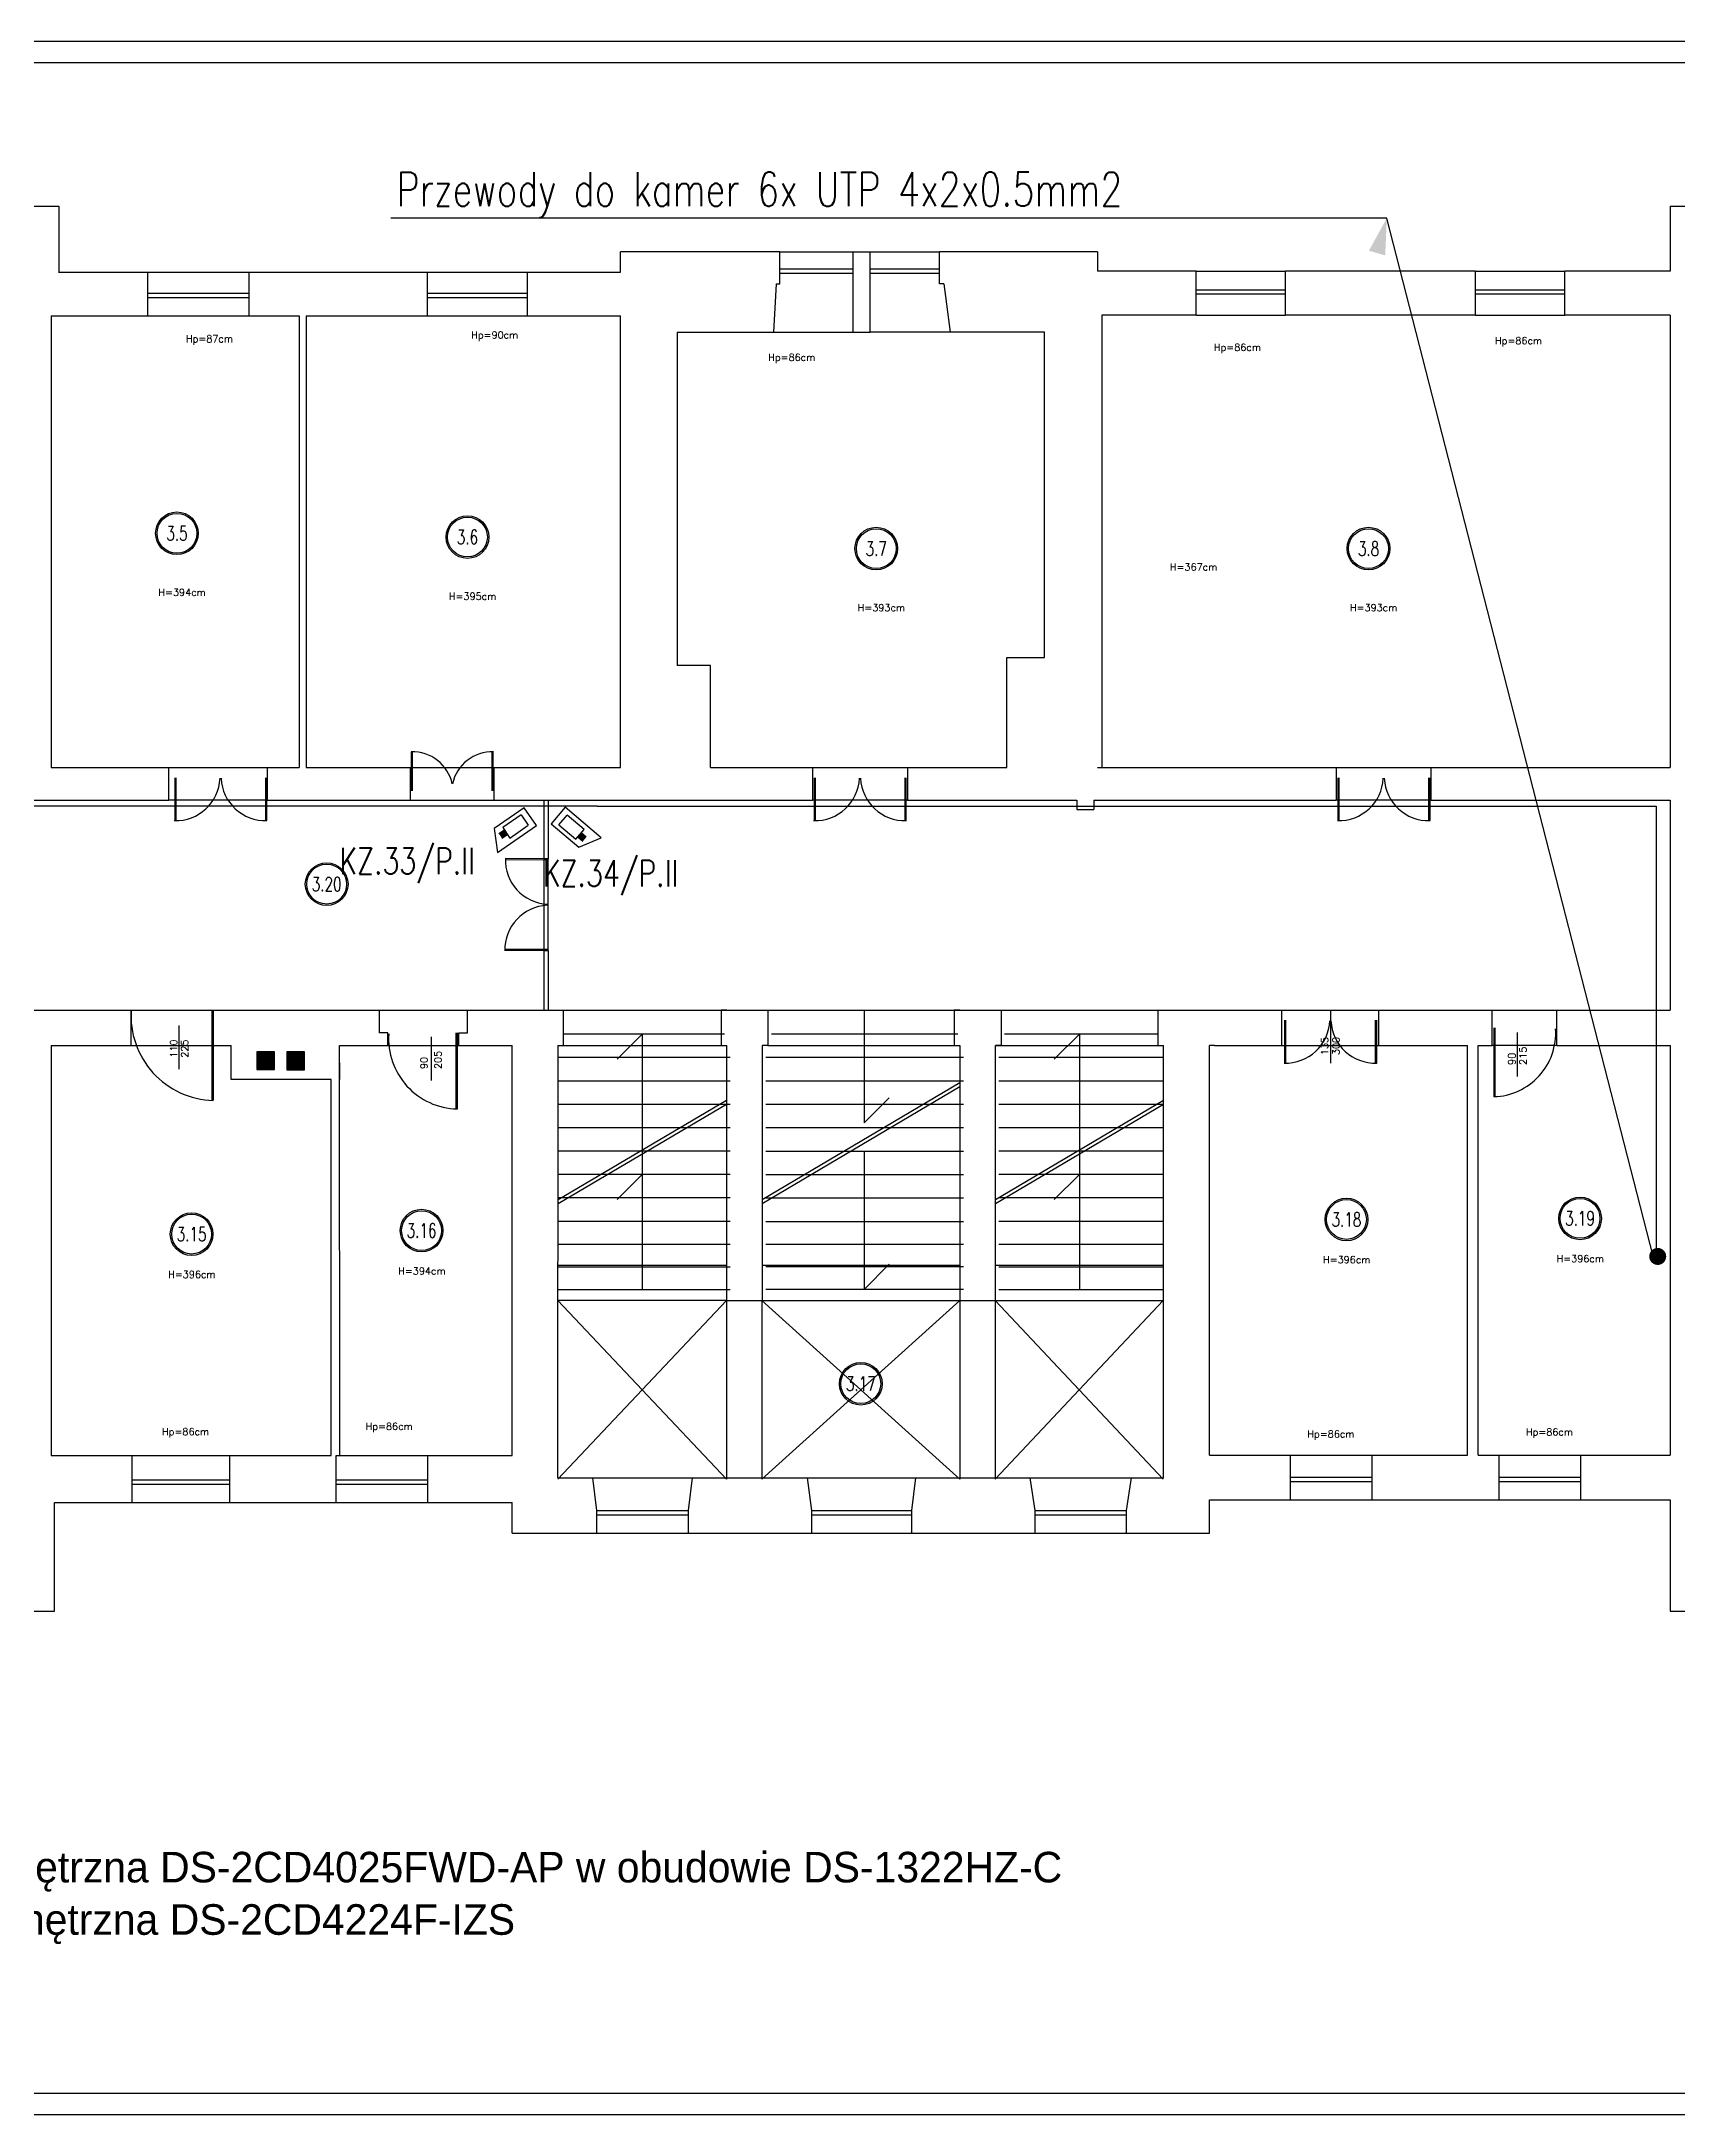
# Model space of a CAD drawing. Header units: millimetres. Extents: x 1324 to 4111, y 907 to 64537.
# Drawn here: x 1529.1 to 1759.9, y 2742.7 to 3035.1 of the extents above; entities that cross this region are included whole.
import ezdxf
from ezdxf.enums import TextEntityAlignment as Align

# ---------------------------------------------------------------- set-up
doc = ezdxf.new("R2010")
doc.units = ezdxf.units.MM
for name, color, linetype in [('_______CCTV', 7, 'Continuous'), ('ELEKTRYK', 5, 'Continuous'), ('elektryka', 5, 'Continuous'), ('ELKOS', 5, 'Continuous'), ('podkład', 8, 'Continuous'), ('TABELKI', 7, 'Continuous')]:
    doc.layers.add(name, color=color, linetype=linetype)
doc.layers.add('E-Gniazda', color=5, linetype='Continuous', lineweight=30)
doc.styles.add('OPIS_CIENKI', font='romans.shx', dxfattribs={"width": 0.75, "height": 2})
doc.styles.add('ROMAND', font='romand')

msp = doc.modelspace()

# ---------------------------------------------------------------- hatches: boundary and pattern name
at = {"layer": '_______CCTV'}
for points in [[(1594.84, 2923.26), (1594.06, 2922.73), (1593.65, 2923.33), (1594.42, 2923.86)], [(1605.24, 2923.46), (1605.96, 2922.86), (1605.49, 2922.3), (1604.77, 2922.91)]]:
    msp.add_hatch(color=256, dxfattribs=at).paths.add_polyline_path(points)
at = {"layer": 'podkład'}
for points in [[(1561.98, 2892.59), (1559.48, 2892.59), (1559.48, 2890.09), (1561.98, 2890.09)], [(1566.21, 2890.07), (1566.21, 2892.57), (1563.71, 2892.57), (1563.71, 2890.07)]]:
    msp.add_hatch(color=256, dxfattribs=at).paths.add_polyline_path(points)

# ---------------------------------------------------------------- linework, layer by layer
at = {"layer": '_______CCTV', "color": 6}
for p, q in [((1597.19, 2927.02), (1592.98, 2924.09)), ((1593.44, 2920.7), (1598.93, 2924.52)), ((1598.93, 2924.52), (1597.19, 2927.02)), ((1602.97, 2927.1), (1601, 2924.77)), ((1601, 2924.77), (1604.92, 2921.46)), ((1608.08, 2922.78), (1602.97, 2927.1)), ((1592.98, 2924.09), (1593.44, 2920.7)), ((1604.92, 2921.46), (1608.08, 2922.78))]:
    msp.add_line(p, q, dxfattribs=at)
at = {"layer": '_______CCTV'}
for p, q in [((1596.76, 2926), (1594.18, 2924.21)), ((1595.2, 2922.75), (1597.77, 2924.54)), ((1596.76, 2926), (1597.77, 2924.54)), ((1602.1, 2924.61), (1603.25, 2925.97)), ((1602.1, 2924.61), (1604.5, 2922.59)), ((1605.65, 2923.94), (1603.25, 2925.97)), ((1594.42, 2923.86), (1593.65, 2923.33)), ((1594.06, 2922.73), (1594.84, 2923.26)), ((1594.18, 2924.21), (1595.2, 2922.75)), ((1594.84, 2923.26), (1594.42, 2923.86)), ((1604.5, 2922.59), (1605.65, 2923.94)), ((1605.24, 2923.46), (1604.77, 2922.91)), ((1604.77, 2922.91), (1605.49, 2922.3)), ((1605.96, 2922.86), (1605.24, 2923.46))]:
    msp.add_line(p, q, dxfattribs=at)
at = {"layer": 'DEFPOINTS', "color": 7}
for p, q in [((1982.01, 3035.11), (1326.01, 3035.11)), ((1326.01, 2742.68), (1982.01, 2742.68))]:
    msp.add_line(p, q, dxfattribs=at)
at = {"layer": 'E-Gniazda', "color": 4}
msp.add_line((1756.53, 2863.58), (1718.89, 3010.18), dxfattribs=at)
msp.add_solid([(1718.89, 3010.18), (1718.67, 3004.94), (1718.89, 3010.18), (1716.36, 3005.59)], dxfattribs=at)
at = {"layer": 'ELEKTRYK', "color": 3}
msp.add_line((1718.89, 3010.18), (1578.39, 3010.18), dxfattribs=at)
at = {"layer": 'ELEKTRYK', "color": 4}
for p, q in [((1607.5, 2927.23), (1409.35, 2927.23)), ((1607.5, 2927.23), (1756.88, 2927.23)), ((1756.88, 2927.23), (1756.88, 2863.41))]:
    msp.add_line(p, q, dxfattribs=at)
at = {"layer": 'elektryka', "color": 4, "const_width": 1.2}
msp.add_lwpolyline([(1757.62, 2864.03, -1), (1756.59, 2863.42, -1)], format="xyb", close=True, dxfattribs=at)
at = {"layer": 'podkład'}
for p, q in [((1499.37, 3011.89), (1531.57, 3011.89)), ((1531.57, 3011.89), (1531.57, 3002.49)), ((1758.87, 3011.89), (1789.57, 3011.89)), ((1758.87, 3011.89), (1758.87, 3002.69)), ((1610.77, 3002.59), (1610.77, 3005.42)), ((1633.29, 3005.42), (1610.77, 3005.42)), ((1633.29, 3000.92), (1633.29, 3005.42)), ((1633.29, 3005.42), (1643.62, 3005.42)), ((1643.62, 2994.12), (1643.62, 3005.42)), ((1643.62, 3005.42), (1646.02, 3005.42)), ((1646.02, 3005.42), (1655.79, 3005.42)), ((1646.02, 2994.12), (1646.02, 3005.42)), ((1655.79, 3000.92), (1655.79, 3005.42)), ((1678.07, 3005.42), (1655.79, 3005.42)), ((1678.07, 3005.42), (1678.07, 3002.69)), ((1531.57, 3002.59), (1544.07, 3002.59)), ((1544.07, 3002.59), (1544.07, 2996.39)), ((1544.07, 3002.59), (1558.37, 3002.59)), ((1558.37, 3002.59), (1583.57, 3002.59)), ((1558.37, 3002.59), (1558.37, 2996.39)), ((1583.57, 2996.39), (1583.57, 3002.59)), ((1583.57, 3002.59), (1597.67, 3002.59)), ((1597.67, 3002.59), (1610.77, 3002.59)), ((1597.67, 2996.39), (1597.67, 3002.59)), ((1632.75, 3000.91), (1632.39, 2994.12)), ((1632.75, 3000.91), (1633.29, 3000.92)), ((1633.29, 3003.02), (1643.62, 3003.02)), ((1633.29, 3002.42), (1643.62, 3002.42)), ((1646.02, 3003.02), (1655.79, 3003.02)), ((1646.02, 3002.42), (1655.79, 3002.42)), ((1656.39, 3000.92), (1655.79, 3000.92)), ((1656.39, 3000.92), (1657.29, 2994.12)), ((1692.02, 3002.69), (1678.07, 3002.69)), ((1692.02, 2996.49), (1692.02, 3002.69)), ((1692.02, 3002.69), (1704.62, 3002.69)), ((1731.42, 3002.69), (1704.62, 3002.69)), ((1704.62, 2996.49), (1704.62, 3002.69)), ((1731.42, 2996.49), (1731.42, 3002.69)), ((1731.42, 3002.69), (1744.02, 3002.69)), ((1758.87, 3002.69), (1744.02, 3002.69)), ((1744.02, 2996.49), (1744.02, 3002.69)), ((1544.07, 2999.59), (1558.37, 2999.59)), ((1544.07, 2998.99), (1558.37, 2998.99)), ((1583.57, 2999.59), (1597.67, 2999.59)), ((1583.57, 2998.99), (1597.67, 2998.99)), ((1692.02, 3000.09), (1704.62, 3000.09)), ((1692.02, 2999.49), (1704.62, 2999.49)), ((1731.42, 3000.09), (1744.02, 3000.09)), ((1731.42, 2999.49), (1744.02, 2999.49)), ((1530.47, 2996.39), (1530.47, 2932.69)), ((1530.47, 2996.39), (1544.07, 2996.39)), ((1544.07, 2996.39), (1558.37, 2996.39)), ((1558.37, 2996.39), (1565.47, 2996.39)), ((1565.47, 2996.39), (1565.47, 2932.69)), ((1566.47, 2996.39), (1583.57, 2996.39)), ((1566.47, 2996.39), (1566.47, 2932.69)), ((1583.57, 2996.39), (1597.67, 2996.39)), ((1597.67, 2996.39), (1610.77, 2996.39)), ((1610.77, 2932.69), (1610.77, 2996.39)), ((1692.02, 2996.49), (1678.67, 2996.49)), ((1678.67, 2996.49), (1678.67, 2932.69)), ((1692.02, 2996.49), (1704.62, 2996.49)), ((1731.42, 2996.49), (1704.62, 2996.49)), ((1731.42, 2996.49), (1744.02, 2996.49)), ((1758.87, 2996.49), (1744.02, 2996.49)), ((1758.87, 2996.49), (1758.87, 2932.69)), ((1618.78, 2994.12), (1618.78, 2947.09)), ((1618.78, 2994.12), (1632.39, 2994.12)), ((1632.39, 2994.12), (1643.62, 2994.12)), ((1643.62, 2994.12), (1646.02, 2994.12)), ((1657.29, 2994.12), (1646.02, 2994.12)), ((1670.6, 2994.12), (1657.29, 2994.12)), ((1670.6, 2948.19), (1670.6, 2994.12)), ((1665.3, 2932.69), (1665.3, 2948.19)), ((1665.3, 2948.19), (1670.6, 2948.19)), ((1623.48, 2947.09), (1618.78, 2947.09)), ((1623.48, 2932.69), (1623.48, 2947.09)), ((1581.31, 2929.41), (1581.31, 2934.91)), ((1581.46, 2929.41), (1581.46, 2934.91)), ((1592.69, 2929.41), (1592.69, 2934.91)), ((1592.84, 2929.41), (1592.84, 2934.91)), ((1530.47, 2932.69), (1547.07, 2932.69)), ((1547.07, 2928.08), (1547.07, 2932.69)), ((1547.07, 2932.69), (1560.97, 2932.69)), ((1547.9, 2931.24), (1547.9, 2925.21)), ((1548.05, 2931.24), (1548.05, 2925.2)), ((1560.7, 2931.24), (1560.7, 2925.2)), ((1560.85, 2931.24), (1560.85, 2925.21)), ((1560.97, 2932.69), (1565.47, 2932.69)), ((1560.97, 2928.08), (1560.97, 2932.69)), ((1566.47, 2932.69), (1581.17, 2932.69)), ((1581.17, 2928.08), (1581.17, 2932.69)), ((1581.17, 2932.69), (1592.97, 2932.69)), ((1592.97, 2928.08), (1592.97, 2932.69)), ((1592.97, 2932.69), (1610.77, 2932.69)), ((1623.48, 2932.69), (1637.87, 2932.69)), ((1637.87, 2932.69), (1637.87, 2928.08)), ((1637.87, 2932.69), (1651.27, 2932.69)), ((1638.1, 2931.24), (1638.1, 2925.21)), ((1638.25, 2931.24), (1638.25, 2925.2)), ((1650.9, 2931.24), (1650.9, 2925.2)), ((1651.05, 2931.24), (1651.05, 2925.21)), ((1651.27, 2932.69), (1665.3, 2932.69)), ((1651.27, 2932.69), (1651.27, 2928.08)), ((1678.07, 2932.69), (1711.77, 2932.69)), ((1711.77, 2932.69), (1711.77, 2928.08)), ((1711.77, 2932.69), (1725.17, 2932.69)), ((1711.99, 2931.24), (1711.99, 2925.21)), ((1712.14, 2931.24), (1712.14, 2925.2)), ((1724.79, 2931.24), (1724.79, 2925.2)), ((1724.94, 2931.24), (1724.94, 2925.21)), ((1725.17, 2932.69), (1758.87, 2932.69)), ((1725.17, 2928.08), (1725.17, 2932.69)), ((1496.77, 2928.08), (1547.07, 2928.08)), ((1560.97, 2928.08), (1547.07, 2928.08)), ((1560.97, 2928.08), (1581.17, 2928.08)), ((1581.17, 2928.08), (1592.97, 2928.08)), ((1592.97, 2928.08), (1637.87, 2928.08)), ((1599.97, 2928.08), (1599.97, 2919.81)), ((1600.57, 2928.08), (1600.57, 2919.81)), ((1651.27, 2928.08), (1637.87, 2928.08)), ((1651.27, 2928.08), (1675.17, 2928.08)), ((1675.17, 2928.09), (1675.17, 2926.79)), ((1677.57, 2928.09), (1677.57, 2926.79)), ((1677.57, 2928.08), (1711.77, 2928.08)), ((1725.17, 2928.08), (1711.77, 2928.08)), ((1725.17, 2928.08), (1758.87, 2928.08)), ((1758.87, 2928.08), (1758.87, 2898.47)), ((1675.17, 2926.79), (1677.57, 2926.79)), ((1600.57, 2919.81), (1594.54, 2919.84)), ((1600.57, 2919.62), (1594.54, 2919.65)), ((1599.97, 2919.81), (1600.57, 2919.81)), ((1599.97, 2919.81), (1599.97, 2906.86)), ((1600.57, 2906.86), (1600.57, 2919.81)), ((1600.5, 2907.01), (1594.47, 2907.04)), ((1600.5, 2906.86), (1594.47, 2906.89)), ((1599.97, 2906.86), (1599.97, 2898.47)), ((1599.97, 2906.86), (1600.57, 2906.86)), ((1600.57, 2906.86), (1600.57, 2898.47)), ((1498.07, 2898.48), (1541.77, 2898.48)), ((1541.77, 2893.48), (1541.77, 2898.48)), ((1541.77, 2898.48), (1553.35, 2898.48)), ((1553.15, 2898.48), (1553.15, 2885.76)), ((1553.35, 2898.48), (1576.79, 2898.48)), ((1553.35, 2898.48), (1553.35, 2885.75)), ((1553.35, 2898.48), (1553.35, 2893.48)), ((1576.79, 2895.28), (1576.79, 2898.48)), ((1576.79, 2898.48), (1589.19, 2898.48)), ((1589.19, 2898.48), (1602.77, 2898.47)), ((1589.19, 2895.28), (1589.19, 2898.48)), ((1601.97, 2898.47), (1624.97, 2898.47)), ((1602.77, 2893.48), (1602.77, 2898.47)), ((1602.77, 2893.48), (1602.77, 2898.47)), ((1624.97, 2898.47), (1631.57, 2898.47)), ((1624.97, 2898.47), (1631.57, 2898.47)), ((1625.77, 2898.47), (1624.97, 2898.47)), ((1624.97, 2898.47), (1624.97, 2893.47)), ((1625.77, 2898.47), (1630.77, 2898.47)), ((1630.77, 2898.47), (1631.57, 2898.47)), ((1631.57, 2898.47), (1631.57, 2893.48)), ((1631.57, 2898.47), (1657.87, 2898.47)), ((1645.17, 2898.47), (1645.17, 2882.58)), ((1657.87, 2898.47), (1664.47, 2898.47)), ((1657.87, 2898.47), (1664.47, 2898.47)), ((1658.67, 2898.47), (1657.87, 2898.47)), ((1657.87, 2898.47), (1657.87, 2893.47)), ((1658.67, 2898.47), (1663.67, 2898.47)), ((1663.67, 2898.47), (1664.47, 2898.47)), ((1664.47, 2898.47), (1664.47, 2893.47)), ((1664.47, 2898.47), (1686.57, 2898.47)), ((1686.57, 2898.47), (1694.57, 2898.47)), ((1686.57, 2898.47), (1686.57, 2893.47)), ((1686.57, 2898.47), (1686.57, 2893.47)), ((1694.57, 2898.47), (1704.09, 2898.47)), ((1704.09, 2893.47), (1704.09, 2898.47)), ((1704.09, 2898.47), (1717.79, 2898.47)), ((1710.94, 2898.47), (1710.94, 2891)), ((1717.79, 2898.47), (1733.77, 2898.47)), ((1717.79, 2893.47), (1717.79, 2898.47)), ((1733.77, 2893.47), (1733.77, 2898.47)), ((1733.77, 2898.47), (1742.87, 2898.47)), ((1742.87, 2898.47), (1758.87, 2898.47)), ((1742.87, 2893.47), (1742.87, 2898.47)), ((1548.55, 2890.13), (1548.55, 2896.31)), ((1577.99, 2895.28), (1576.79, 2895.28)), ((1577.99, 2893.48), (1577.99, 2895.28)), ((1587.58, 2895.28), (1587.58, 2884.52)), ((1587.75, 2895.28), (1587.75, 2884.52)), ((1587.99, 2893.48), (1587.99, 2895.28)), ((1587.99, 2895.28), (1589.19, 2895.28)), ((1704.46, 2897.03), (1704.46, 2890.99)), ((1704.61, 2897.03), (1704.61, 2890.99)), ((1717.27, 2897.03), (1717.27, 2890.99)), ((1717.42, 2897.03), (1717.42, 2890.99)), ((1734, 2895.97), (1734, 2886.26)), ((1734.15, 2895.97), (1734.15, 2886.26)), ((1737.33, 2889.11), (1737.33, 2895.29)), ((1530.47, 2893.48), (1530.47, 2835.62)), ((1530.47, 2893.48), (1541.77, 2893.48)), ((1541.77, 2893.48), (1553.35, 2893.48)), ((1553.35, 2893.48), (1555.88, 2893.48)), ((1555.87, 2888.68), (1555.88, 2893.48)), ((1559.48, 2892.59), (1559.48, 2890.09)), ((1561.98, 2892.59), (1559.48, 2892.59)), ((1561.98, 2890.09), (1561.98, 2892.59)), ((1563.71, 2892.57), (1563.71, 2890.07)), ((1566.21, 2892.57), (1563.71, 2892.57)), ((1566.21, 2890.07), (1566.21, 2892.57)), ((1571.19, 2835.62), (1571.17, 2893.48)), ((1571.18, 2888.68), (1571.17, 2893.48)), ((1571.17, 2893.48), (1577.99, 2893.48)), ((1577.99, 2893.48), (1587.99, 2893.48)), ((1584.11, 2888.54), (1584.11, 2894.72)), ((1587.99, 2893.48), (1595.49, 2893.48)), ((1595.49, 2835.62), (1595.49, 2893.48)), ((1601.97, 2832.49), (1601.98, 2893.48)), ((1601.97, 2893.48), (1602.77, 2893.48)), ((1601.97, 2893.48), (1602.77, 2893.48)), ((1625.47, 2895.07), (1602.77, 2895.07)), ((1602.77, 2893.48), (1624.97, 2893.47)), ((1613.87, 2895.07), (1610.34, 2891.54)), ((1613.87, 2895.07), (1613.87, 2859.07)), ((1624.97, 2893.47), (1625.77, 2893.47)), ((1625.77, 2857.49), (1625.77, 2893.47)), ((1631.57, 2893.48), (1630.77, 2893.48)), ((1630.77, 2893.47), (1630.77, 2857.49)), ((1631.57, 2893.48), (1657.87, 2893.47)), ((1658.37, 2895.07), (1632.07, 2895.07)), ((1657.87, 2893.47), (1658.67, 2893.47)), ((1658.67, 2893.47), (1658.67, 2857.49)), ((1663.67, 2893.47), (1664.47, 2893.47)), ((1663.67, 2857.49), (1663.67, 2893.47)), ((1664.47, 2893.47), (1663.67, 2893.47)), ((1664.47, 2893.47), (1686.57, 2893.47)), ((1686.57, 2895.07), (1664.97, 2895.07)), ((1675.52, 2895.07), (1671.99, 2891.54)), ((1675.52, 2895.07), (1675.52, 2859.07)), ((1686.57, 2893.47), (1687.37, 2893.47)), ((1686.57, 2893.47), (1687.37, 2893.47)), ((1687.37, 2832.49), (1687.38, 2893.47)), ((1693.89, 2835.69), (1693.89, 2893.47)), ((1694.57, 2893.47), (1693.89, 2893.47)), ((1694.57, 2893.47), (1704.09, 2893.47)), ((1704.09, 2893.47), (1717.79, 2893.47)), ((1717.79, 2893.47), (1730.29, 2893.47)), ((1730.29, 2835.69), (1730.29, 2893.47)), ((1731.77, 2835.69), (1731.78, 2893.47)), ((1731.78, 2893.47), (1733.77, 2893.47)), ((1742.87, 2893.47), (1733.77, 2893.47)), ((1742.87, 2893.47), (1758.87, 2893.47)), ((1758.87, 2893.47), (1758.87, 2835.69)), ((1559.48, 2890.09), (1561.98, 2890.09)), ((1563.71, 2890.07), (1566.21, 2890.07)), ((1626.27, 2891.77), (1601.97, 2891.77)), ((1659.17, 2891.77), (1631.27, 2891.77)), ((1687.37, 2891.77), (1664.17, 2891.77)), ((1569.99, 2888.68), (1555.87, 2888.68)), ((1569.99, 2835.62), (1569.99, 2888.68)), ((1626.27, 2888.47), (1601.97, 2888.47)), ((1658.67, 2888.21), (1630.77, 2871.71)), ((1658.67, 2887.63), (1630.77, 2871.13)), ((1659.17, 2888.47), (1631.27, 2888.47)), ((1687.37, 2888.47), (1664.17, 2888.47)), ((1626.27, 2885.17), (1601.97, 2885.17)), ((1625.73, 2885.72), (1602.02, 2871.71)), ((1625.72, 2885.17), (1602.02, 2871.13)), ((1659.17, 2885.17), (1631.27, 2885.17)), ((1648.71, 2886.12), (1645.17, 2882.58)), ((1687.37, 2885.72), (1663.67, 2871.71)), ((1687.37, 2885.17), (1663.67, 2871.13)), ((1687.37, 2885.17), (1664.17, 2885.17)), ((1626.27, 2881.87), (1601.97, 2881.87)), ((1659.17, 2881.87), (1631.27, 2881.87)), ((1687.37, 2881.87), (1664.17, 2881.87)), ((1626.27, 2878.57), (1601.97, 2878.57)), ((1631.27, 2878.57), (1659.17, 2878.57)), ((1645.17, 2878.57), (1645.17, 2859.07)), ((1687.37, 2878.57), (1664.17, 2878.57)), ((1626.27, 2875.27), (1601.97, 2875.27)), ((1613.87, 2875.27), (1610.34, 2871.74)), ((1631.27, 2875.27), (1659.17, 2875.27)), ((1687.37, 2875.27), (1664.17, 2875.27)), ((1675.52, 2875.27), (1671.99, 2871.74)), ((1626.27, 2871.97), (1601.97, 2871.97)), ((1631.27, 2871.97), (1659.17, 2871.97)), ((1687.37, 2871.97), (1664.17, 2871.97)), ((1626.27, 2868.67), (1601.97, 2868.67)), ((1631.27, 2868.67), (1659.17, 2868.67)), ((1687.37, 2868.67), (1664.17, 2868.67)), ((1601.97, 2865.47), (1626.27, 2865.47)), ((1631.27, 2865.47), (1659.17, 2865.47)), ((1664.17, 2865.47), (1687.37, 2865.47)), ((1601.97, 2862.49), (1625.77, 2862.49)), ((1601.97, 2862.27), (1626.27, 2862.27)), ((1630.77, 2862.49), (1658.67, 2862.49)), ((1659.17, 2862.27), (1631.27, 2862.27)), ((1645.17, 2859.07), (1648.71, 2862.61)), ((1663.67, 2862.49), (1687.37, 2862.49)), ((1664.17, 2862.27), (1687.37, 2862.27)), ((1625.75, 2857.49), (1601.95, 2832.29)), ((1625.75, 2832.29), (1601.95, 2857.49)), ((1601.97, 2859.07), (1626.27, 2859.07)), ((1625.77, 2857.49), (1601.97, 2857.49)), ((1625.75, 2857.49), (1625.75, 2832.29)), ((1625.77, 2857.49), (1630.77, 2857.49)), ((1630.75, 2857.49), (1630.75, 2832.29)), ((1630.75, 2832.29), (1658.65, 2857.49)), ((1658.65, 2832.29), (1630.75, 2857.49)), ((1630.77, 2857.49), (1658.67, 2857.49)), ((1659.17, 2859.07), (1631.27, 2859.07)), ((1658.65, 2857.49), (1658.65, 2832.29)), ((1658.67, 2857.49), (1663.67, 2857.49)), ((1663.65, 2857.49), (1663.65, 2832.29)), ((1663.65, 2832.29), (1687.35, 2857.49)), ((1663.65, 2857.49), (1687.35, 2832.29)), ((1663.67, 2857.49), (1687.37, 2857.49)), ((1664.17, 2859.07), (1687.37, 2859.07)), ((1530.47, 2835.62), (1541.89, 2835.62)), ((1541.89, 2829.02), (1541.89, 2835.62)), ((1541.89, 2835.62), (1555.69, 2835.62)), ((1555.69, 2829.02), (1555.69, 2835.62)), ((1555.69, 2835.62), (1569.99, 2835.62)), ((1570.69, 2829.02), (1570.69, 2835.62)), ((1570.69, 2829.02), (1570.69, 2835.62)), ((1570.69, 2835.62), (1583.59, 2835.62)), ((1570.69, 2835.62), (1571.19, 2835.62)), ((1583.59, 2829.02), (1583.59, 2835.62)), ((1583.59, 2829.02), (1583.59, 2835.62)), ((1583.59, 2835.62), (1595.49, 2835.62)), ((1693.89, 2835.69), (1705.31, 2835.69)), ((1705.31, 2829.39), (1705.31, 2835.69)), ((1705.31, 2835.69), (1716.81, 2835.69)), ((1716.81, 2835.69), (1730.29, 2835.69)), ((1716.81, 2829.39), (1716.81, 2835.69)), ((1731.77, 2835.69), (1734.76, 2835.69)), ((1734.76, 2829.39), (1734.76, 2835.69)), ((1734.76, 2835.69), (1746.26, 2835.69)), ((1746.26, 2835.69), (1758.87, 2835.69)), ((1746.26, 2829.39), (1746.26, 2835.69)), ((1541.89, 2832.22), (1555.69, 2832.22)), ((1541.89, 2831.62), (1555.69, 2831.62)), ((1570.69, 2832.22), (1583.59, 2832.22)), ((1570.69, 2831.62), (1583.59, 2831.62)), ((1601.97, 2832.49), (1606.87, 2832.49)), ((1607.47, 2827.89), (1606.87, 2832.49)), ((1606.87, 2832.49), (1620.97, 2832.49)), ((1620.37, 2827.89), (1620.97, 2832.49)), ((1620.97, 2832.49), (1637.17, 2832.49)), ((1637.77, 2827.89), (1637.17, 2832.49)), ((1637.17, 2832.49), (1652.47, 2832.49)), ((1651.87, 2827.89), (1652.47, 2832.49)), ((1652.47, 2832.49), (1668.57, 2832.49)), ((1669.27, 2827.89), (1668.57, 2832.49)), ((1668.57, 2832.49), (1682.87, 2832.49)), ((1682.17, 2827.89), (1682.87, 2832.49)), ((1682.87, 2832.49), (1687.37, 2832.49)), ((1705.31, 2832.59), (1716.81, 2832.59)), ((1705.31, 2831.99), (1716.81, 2831.99)), ((1734.76, 2832.59), (1746.26, 2832.59)), ((1734.76, 2831.99), (1746.26, 2831.99)), ((1530.95, 2829.02), (1541.89, 2829.02)), ((1530.95, 2813.69), (1530.95, 2829.02)), ((1541.89, 2829.02), (1555.69, 2829.02)), ((1555.69, 2829.02), (1570.69, 2829.02)), ((1570.69, 2829.02), (1583.59, 2829.02)), ((1583.59, 2829.02), (1595.49, 2829.02)), ((1595.49, 2824.69), (1595.49, 2829.02)), ((1693.89, 2829.39), (1705.31, 2829.39)), ((1693.89, 2824.69), (1693.89, 2829.39)), ((1705.31, 2829.39), (1716.81, 2829.39)), ((1716.81, 2829.39), (1734.76, 2829.39)), ((1734.76, 2829.39), (1746.26, 2829.39)), ((1746.26, 2829.39), (1758.87, 2829.39)), ((1758.87, 2829.39), (1758.87, 2813.69)), ((1607.47, 2827.89), (1620.37, 2827.89)), ((1607.47, 2824.69), (1607.47, 2827.89)), ((1607.47, 2827.29), (1620.37, 2827.29)), ((1620.37, 2824.69), (1620.37, 2827.89)), ((1637.77, 2827.89), (1651.87, 2827.89)), ((1637.77, 2824.69), (1637.77, 2827.89)), ((1637.77, 2827.29), (1651.87, 2827.29)), ((1651.87, 2824.69), (1651.87, 2827.89)), ((1669.27, 2827.89), (1682.17, 2827.89)), ((1669.27, 2824.69), (1669.27, 2827.89)), ((1669.27, 2827.29), (1682.17, 2827.29)), ((1682.17, 2824.69), (1682.17, 2827.89)), ((1595.49, 2824.69), (1607.47, 2824.69)), ((1607.47, 2824.69), (1620.37, 2824.69)), ((1620.37, 2824.69), (1637.77, 2824.69)), ((1637.77, 2824.69), (1651.87, 2824.69)), ((1651.87, 2824.69), (1669.27, 2824.69)), ((1669.27, 2824.69), (1682.17, 2824.69)), ((1682.17, 2824.69), (1693.89, 2824.69)), ((1514.17, 2813.69), (1530.95, 2813.69)), ((1758.87, 2813.69), (1773.91, 2813.69))]:
    msp.add_line(p, q, dxfattribs=at)
for centre, radius in [((1548.22, 2965.73), 3.01), ((1548.22, 2965.73), 2.81), ((1589.2, 2965.2), 3.01), ((1589.2, 2965.2), 2.81), ((1646.87, 2963.57), 3.01), ((1646.87, 2963.57), 2.81), ((1716.31, 2963.57), 3.01), ((1716.31, 2963.57), 2.81), ((1569.34, 2916.24), 3.01), ((1569.34, 2916.24), 2.81), ((1713.2, 2868.94), 3.01), ((1746.15, 2869.09), 3.01), ((1746.15, 2869.09), 2.81), ((1550.29, 2866.87), 3.01), ((1550.29, 2866.87), 2.81), ((1582.73, 2867.37), 3.01), ((1582.73, 2867.37), 2.81), ((1713.2, 2868.94), 2.81), ((1644.69, 2845.77), 3.01), ((1644.69, 2845.77), 2.81)]:
    msp.add_circle(centre, radius, dxfattribs=at)
for centre, radius, start, end in [((1581.46, 2929.18), 5.73, 12.1245, 91.9761), ((1592.69, 2929.18), 5.73, 88.0239, 167.8755), ((1548.05, 2931.46), 6.26, 268.0239, 357.3659), ((1560.7, 2931.46), 6.26, 182.6341, 271.9761), ((1638.25, 2931.46), 6.26, 268.0239, 357.3659), ((1650.9, 2931.46), 6.26, 182.6341, 271.9761), ((1712.14, 2931.46), 6.26, 268.0239, 357.3659), ((1724.79, 2931.46), 6.26, 182.6341, 271.9761), ((1600.8, 2919.66), 6.26, 177.7072, 267.0493), ((1600.73, 2907), 6.26, 92.3174, 181.6594), ((1553.65, 2897.65), 11.91, 176.0307, 268.5364), ((1704.61, 2897.25), 6.26, 268.0239, 357.3659), ((1717.27, 2897.25), 6.26, 182.6341, 271.9761), ((1733.77, 2895.21), 8.95, 271.4636, 3.9693), ((1588, 2894.44), 9.92, 176.0307, 268.5364)]:
    msp.add_arc(centre, radius, start, end, dxfattribs=at)
at = {"layer": 'TABELKI', "color": 7}
for p, q in [((1979.01, 3032.11), (1329.01, 3032.11)), ((1329.01, 2745.68), (1979.01, 2745.68))]:
    msp.add_line(p, q, dxfattribs=at)

# ---------------------------------------------------------------- texts
at = {"color": 7, "linetype": 'Continuous', "style": 'OPIS_CIENKI', "width": 0.75}
msp.add_text('Przewody do kamer 6x UTP 4x2x0.5mm2', height=4.8268, dxfattribs=at).set_placement((1579.19, 3011.86))
at = {"color": 4, "linetype": 'Continuous', "style": 'OPIS_CIENKI', "width": 0.75}
for s, p in [('KZ.33/P.II', (1571.13, 2917.64)), ('KZ.34/P.II', (1599.83, 2915.92))]:
    msp.add_text(s, height=3.713, dxfattribs=at).set_placement(p)
at = {"layer": 'ELKOS', "color": 7}
for s, p in [('- Kamera zewnętrzna DS-2CD4025FWD-AP w obudowie DS-1322HZ-C ', (1489.43, 2775.42)), ('- Kamera wewnętrzna DS-2CD4224F-IZS  ', (1489.5, 2768.03))]:
    msp.add_text(s, height=4.3131, dxfattribs=at).set_placement(p)
at = {"layer": 'podkład', "style": 'ROMAND'}
for s, p in [('Hp=87cm', (1552.8, 2992.37)), ('Hp=90cm', (1593.04, 2992.89)), ('Hp=86cm', (1697.81, 2991.16)), ('Hp=86cm', (1737.48, 2992.1)), ('Hp=86cm', (1634.94, 2989.77)), ('H=367cm', (1691.63, 2960.18)), ('H=394cm', (1548.94, 2956.6)), ('H=395cm', (1589.92, 2956.06)), ('H=393cm', (1647.59, 2954.44)), ('H=393cm', (1717.03, 2954.44)), ('H=396cm', (1713.24, 2862.46)), ('H=396cm', (1746.18, 2862.6)), ('H=396cm', (1550.32, 2860.38)), ('H=394cm', (1582.77, 2860.88)), ('Hp=86cm', (1578.16, 2838.96)), ('Hp=86cm', (1549.44, 2838.22)), ('Hp=86cm', (1711.01, 2837.88)), ('Hp=86cm', (1741.83, 2838.16))]:
    msp.add_text(s, height=1, dxfattribs=at).set_placement(p, align=Align.BOTTOM_CENTER)
at = {"layer": 'podkład', "style": 'ROMAND', "width": 0.7}
for s, p in [('3.5', (1548.22, 2965.73)), ('3.6', (1589.2, 2965.2)), ('3.7', (1646.87, 2963.57)), ('3.8', (1716.31, 2963.57)), ('3.20', (1569.34, 2916.24)), ('3.18', (1713.2, 2868.94)), ('3.19', (1746.15, 2869.09)), ('3.15', (1550.29, 2866.87)), ('3.16', (1582.73, 2867.37)), ('3.17', (1644.69, 2845.77))]:
    msp.add_text(s, height=2, dxfattribs=at).set_placement(p, align=Align.MIDDLE_CENTER)
at = {"layer": 'podkład', "style": 'ROMAND'}
for s, p in [('110', (1548.55, 2891.76)), ('225', (1550.12, 2891.76)), ('205', (1585.86, 2890.16)), ('135', (1710.94, 2892.12)), ('300', (1712.51, 2892.12)), ('90', (1737.33, 2890.74)), ('215', (1738.9, 2890.74)), ('90', (1583.87, 2890.16))]:
    msp.add_text(s, height=1, rotation=90, dxfattribs=at).set_placement(p, align=Align.BOTTOM_LEFT)

doc.saveas('drawing.dxf')
